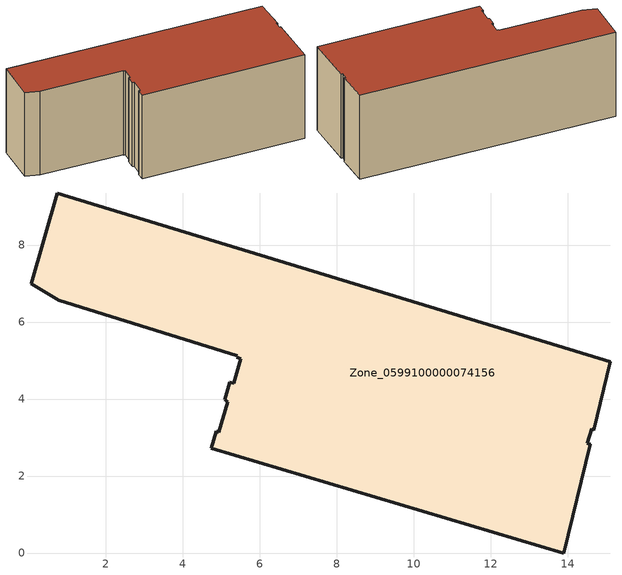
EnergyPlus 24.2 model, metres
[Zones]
Zone_0599100000074156
 floor ground (C_G): 4.93,3.13 5.17,3.93 5.09,3.98 5.22,4.44 5.31,4.41 5.5,5.05 5.4,5.08 5.41,5.13 0.77,6.56 0.05,6.99 0.73,9.35 15.1,4.97 14.67,3.19 14.62,3.23 14.49,2.85 14.58,2.82 13.89,0 4.74,2.72 4.86,3.16 z0
 wall outside (C_F): 14.49,2.85 14.62,3.23 14.67,3.19 15.1,4.97 0.73,9.35 0.05,6.99 0.77,6.56 5.41,5.13 5.4,5.08 5.5,5.05 5.31,4.41 5.22,4.44 5.09,3.98 5.17,3.93 4.93,3.13 4.86,3.16 4.74,2.72 13.89,0 14.58,2.82 14.49,2.85 z0:5.51
 roof outside (C_R): 5.17,3.93 4.93,3.13 4.86,3.16 4.74,2.72 13.89,0 14.58,2.82 14.49,2.85 14.62,3.23 14.67,3.19 15.1,4.97 0.73,9.35 0.05,6.99 0.77,6.56 5.41,5.13 5.4,5.08 5.5,5.05 5.31,4.41 5.22,4.44 5.09,3.98 z5.51
[BUILDING]
Pand.0599100000074156: North Axis=0; Terrain=City; Loads Convergence Tolerance Value=0.04; Temperature Convergence Tolerance Value=0.4; Solar Distribution=FullExterior; Maximum Number of Warmup Days=25; Minimum Number of Warmup Days=1
[Site:Location]
Rotterdam.The.Hague.AP_ZH_NLD Design_Conditions: Latitude=51.96; Longitude=4.45; Time Zone=1; Elevation=-4.5
[SITE:GROUNDTEMPERATURE:BUILDINGSURFACE]
18, 18, 18, 18, 18, 18, 18, 18, 18, 18, 18, 18
[MATERIAL] Thermal Absorptance=0.9; Solar Absorptance=0.7; Visible Absorptance=0.7
Name | Roughness | Thickness | Conductivity | Density | Specific Heat
G.TC.1946 | MediumSmooth | 0.15 | 1 | 540 | 1210
F.TC.1946 | Rough | 0.3 | 0.857143 | 1920 | 840
R.TC.1946 | MediumRough | 0.2 | 0.909091 | 1500 | 1000
[CONSTRUCTION]
C_G: G.TC.1946
C_F: F.TC.1946
C_R: R.TC.1946
[ZONE]
Zone_0599100000074156: Type=1; Multiplier=1; Ceiling Height=Autocalculate; Volume=Autocalculate; Floor Area=autocalculate; Part of Total Floor Area=Yes
[ZONEINFILTRATION:DESIGNFLOWRATE]
Infil_Zone_0599100000074156: Zone or ZoneList or Space or SpaceList=Zone_0599100000074156; Schedule=AlwaysOn; Design Flow Rate Calculation Method=Flow/Area; Flow Rate per Floor Area=0.003; Constant Term Coefficient=1; Temperature Term Coefficient=0; Velocity Term Coefficient=0; Velocity Squared Term Coefficient=0
[HVACTEMPLATE:ZONE:IDEALLOADSAIRSYSTEM]
Zone_0599100000074156: Maximum Heating Supply Air Temperature=50; Minimum Cooling Supply Air Temperature=13; Maximum Heating Supply Air Humidity Ratio=0.0156; Minimum Cooling Supply Air Humidity Ratio=0.0077; Heating Limit=NoLimit; Cooling Limit=NoLimit; Dehumidification Control Type=ConstantSensibleHeatRatio; Cooling Sensible Heat Ratio=0.7; Dehumidification Setpoint=60; Humidification Control Type=None; Humidification Setpoint=30; Outdoor Air Method=None; Outdoor Air Flow Rate per Person=0.00944; Outdoor Air Flow Rate per Zone Floor Area=0; Outdoor Air Flow Rate per Zone=0; Demand Controlled Ventilation Type=None; Outdoor Air Economizer Type=NoEconomizer; Heat Recovery Type=None; Sensible Heat Recovery Effectiveness=0.7; Latent Heat Recovery Effectiveness=0.65
[ZONECONTROL:THERMOSTAT]
ThermostatControl_Zone_0599100000074156: Zone or ZoneList=Zone_0599100000074156; Control Type Schedule=DualSetpointControlType; Control 1=Thermostat_Zone_0599100000074156; Temperature Difference Between Cutout And Setpoint=0
[THERMOSTATSETPOINT:DUALSETPOINT]
Thermostat_Zone_0599100000074156: Heating Setpoint Temperature Schedule=HeatingSetpoint_Zone_0599100000074156; Cooling Setpoint Temperature Schedule=CoolingSetpoint_Zone_0599100000074156
[SCHEDULE:COMPACT]
HeatingSetpoint_Zone_0599100000074156: Through: 12/31, For: AllDays, Until: 24:00, 21
CoolingSetpoint_Zone_0599100000074156: Through: 12/31, For: AllDays, Until: 24:00, 24
DualSetpointControlType: Through: 12/31, For: AllDays, Until: 24:00, 4
AlwaysOn: Through: 12/31, For: AllDays, Until: 24:00, 1
